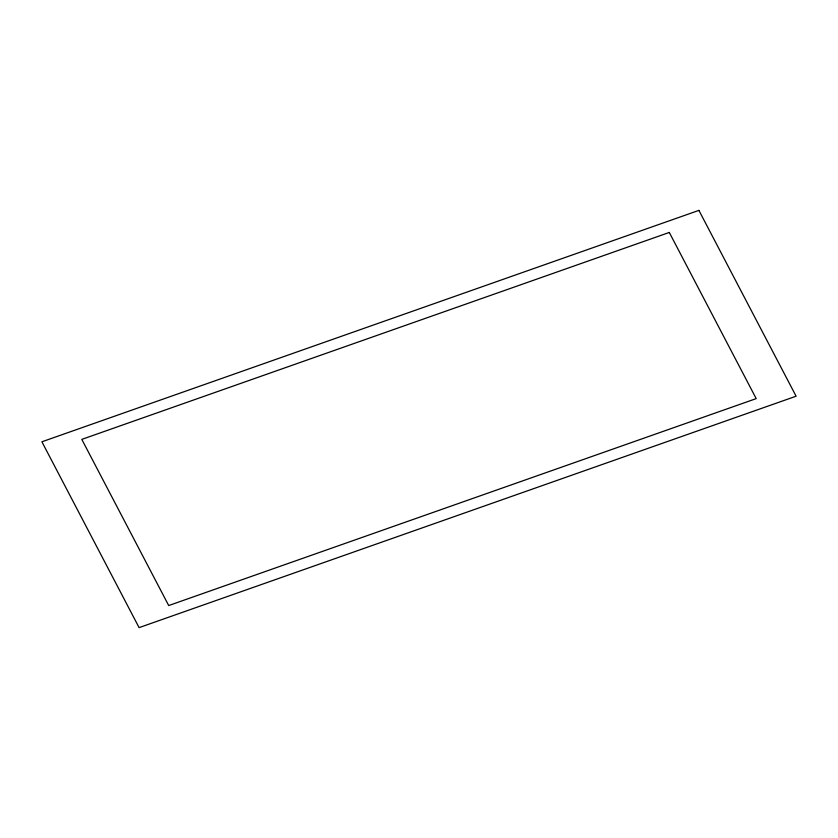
<?xml version="1.0" encoding="UTF-8"?>
<svg xmlns="http://www.w3.org/2000/svg" width="838" height="838" viewBox="0 0 838 838"><rect width="100%" height="100%" fill="white"/><g stroke="black" fill="none" stroke-linecap="round" stroke-linejoin="round"><path stroke-width="1.26" d="M698.902 210.38L41.9 441.794L139.098 627.62L796.1 396.206L698.902 210.38M669.29 232.451L81.799 439.384L168.71 605.549L756.201 398.616L669.29 232.451"/></g></svg>
